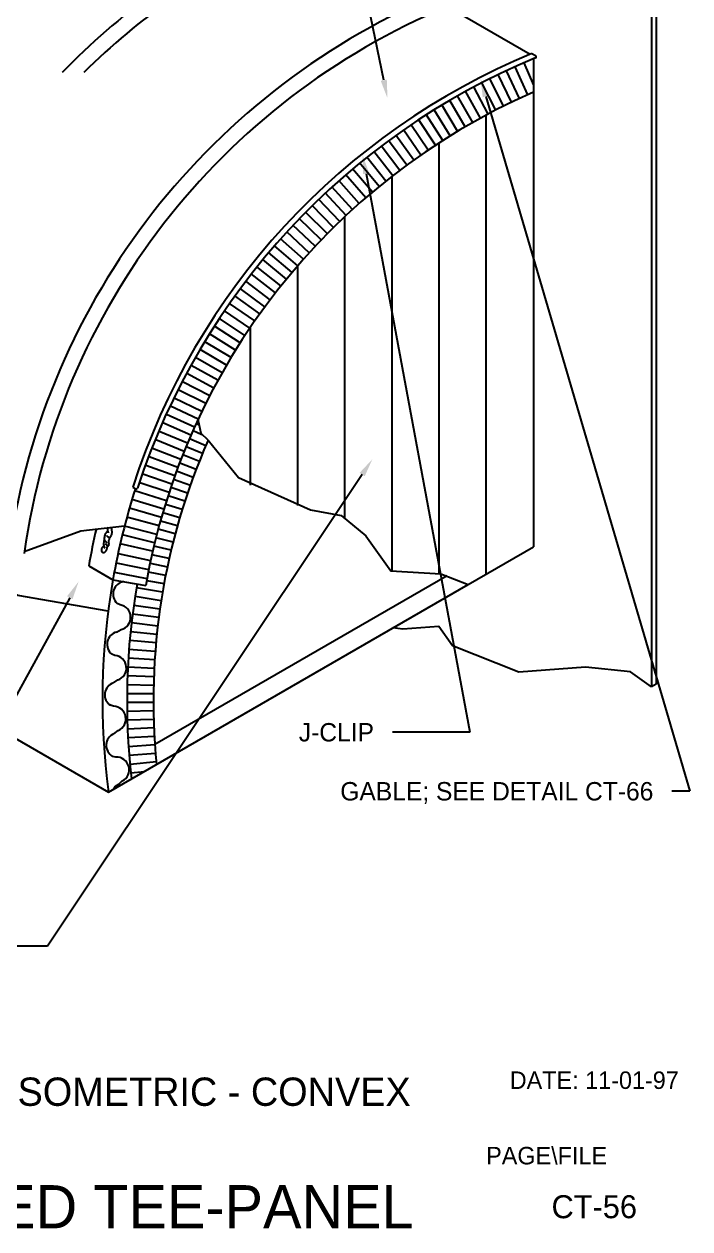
# Model space of a CAD drawing. Extents: x 8 to 105, y 3 to 136.
# Drawn here: x 56.1 to 104.9, y 3.4 to 91.8 of the extents above; entities that cross this region are included whole.
import ezdxf
from ezdxf.enums import TextEntityAlignment as Align

# ---------------------------------------------------------------- set-up
doc = ezdxf.new("R2010")
doc.units = 0
doc.header["$LTSCALE"] = 1.7995
for name, color, linetype in [('BORDER', 7, 'CONTINUOUS'), ('CMP-FLSH', 7, 'CONTINUOUS'), ('DIM-TXT', 7, 'CONTINUOUS'), ('STRCTR', 7, 'CONTINUOUS')]:
    doc.layers.add(name, color=color, linetype=linetype)

msp = doc.modelspace()

# ---------------------------------------------------------------- linework, layer by layer
at = {"layer": 'CMP-FLSH', "color": 0, "linetype": 'CONTINUOUS'}
for p, q in [((87.151, 93.101), (93.213, 89.601)), ((93.336, 89.652), (93.586, 89.508)), ((93.441, 89.268), (93.441, 53.469)), ((92.413, 86.353), (91.464, 88.393)), ((92.077, 88.675), (93.004, 86.623)), ((92.732, 88.965), (93.441, 87.335)), ((90.685, 85.507), (89.656, 87.508)), ((91.257, 85.797), (90.254, 87.811)), ((91.833, 86.079), (90.857, 88.106)), ((89.552, 84.906), (88.47, 86.879)), ((90.116, 85.21), (89.061, 87.197)), ((87.883, 83.948), (86.725, 85.877)), ((88.435, 84.274), (87.302, 86.218)), ((88.991, 84.594), (87.884, 86.552)), ((86.792, 83.273), (85.583, 85.171)), ((87.335, 83.614), (86.152, 85.527)), ((89.977, 51.469), (89.977, 85.136)), ((85.19, 82.207), (83.907, 84.056)), ((85.719, 82.57), (84.461, 84.435)), ((86.253, 82.925), (85.02, 84.806)), ((84.146, 81.462), (82.815, 83.276)), ((84.665, 81.838), (83.358, 83.67)), ((86.513, 83.094), (86.513, 51.516)), ((83.122, 80.69), (81.743, 82.468)), ((83.631, 81.079), (82.276, 82.876)), ((82.118, 79.891), (80.694, 81.632)), ((82.617, 80.293), (81.216, 82.053)), ((81.136, 79.065), (79.666, 80.769)), ((81.625, 79.481), (80.177, 81.204)), ((83.049, 80.633), (83.049, 51.748)), ((80.176, 78.214), (78.662, 79.878)), ((80.654, 78.643), (79.161, 80.327)), ((79.239, 77.339), (77.681, 78.962)), ((79.705, 77.78), (78.169, 79.423)), ((78.325, 76.438), (76.725, 78.02)), ((78.779, 76.891), (77.2, 78.494)), ((77.436, 75.514), (75.795, 77.053)), ((77.877, 75.979), (76.257, 77.54)), ((79.585, 77.667), (79.585, 55.625)), ((76.571, 74.567), (74.889, 76.063)), ((77, 75.044), (75.339, 76.561)), ((76.147, 74.085), (74.447, 75.558)), ((75.32, 73.105), (73.581, 74.532)), ((75.731, 73.598), (74.011, 75.048)), ((74.519, 72.103), (72.744, 73.484)), ((74.917, 72.606), (73.159, 74.011)), ((76.121, 74.054), (76.121, 56.497)), ((74.129, 71.594), (72.335, 72.952)), ((73.368, 70.561), (71.539, 71.871)), ((73.745, 71.08), (71.934, 72.414)), ((72.635, 69.508), (70.772, 70.77)), ((72.998, 70.037), (71.152, 71.323)), ((72.279, 68.975), (70.399, 70.212)), ((71.588, 67.894), (69.676, 69.081)), ((71.93, 68.437), (70.034, 69.649)), ((72.657, 69.54), (72.657, 57.979)), ((71.253, 67.347), (69.326, 68.509)), ((70.605, 66.24), (68.648, 67.351)), ((70.925, 66.796), (68.984, 67.932)), ((70.292, 65.68), (68.321, 66.765)), ((69.689, 64.548), (67.69, 65.581)), ((69.987, 65.116), (68.001, 66.175)), ((69.398, 63.976), (67.386, 64.982)), ((68.84, 62.822), (66.801, 63.774)), ((69.115, 63.401), (67.09, 64.38)), ((68.572, 62.239), (66.521, 63.164)), ((68.06, 61.063), (65.985, 61.934)), ((68.312, 61.652), (66.249, 62.551)), ((67.815, 60.47), (65.729, 61.314)), ((67.578, 59.874), (65.482, 60.69)), ((67.129, 58.672), (65.011, 59.433)), ((67.35, 59.274), (65.242, 60.063)), ((66.916, 58.067), (64.789, 58.8)), ((64.052, 57.851), (64.273, 57.723)), ((66.514, 56.849), (64.186, 57.583)), ((66.711, 57.46), (64.574, 58.164)), ((66.325, 56.236), (63.988, 56.939)), ((66.144, 55.621), (63.798, 56.293)), ((65.807, 54.383), (63.444, 54.994)), ((65.972, 55.003), (63.617, 55.645)), ((65.651, 53.761), (63.28, 54.34)), ((65.503, 53.137), (63.124, 53.685)), ((88.646, 50.701), (93.441, 53.469)), ((62.822, 52.285), (65.215, 51.803)), ((62.967, 52.981), (65.353, 52.467)), ((60.816, 52.081), (62.591, 51.056)), ((62.689, 51.599), (65.088, 51.151)), ((62.591, 51.056), (64.995, 50.634))]:
    msp.add_line(p, q, dxfattribs=at)
for points in [[(62.238, 48.738, 0), (55.619, 49.906, 0), (50.778, 52.597, 0), (47.646, 56.783, 0), (45.653, 60.37, 0), (39.958, 62.762, 0), (37.396, 65.752, 0), (36.257, 70.237, 0), (35.403, 72.031, 0), (32.84, 74.423, 0), (31.701, 78.01, 0), (30.277, 79.505, 0), (28.696, 80.865, 0)], [(69.572, 61.286, 0), (69.075, 61.789, 0), (68.834, 62.809, 0)], [(69.572, 61.286, 0), (71.803, 58.541, 0), (77.09, 56.192, 0), (79.327, 55.765, 0), (81.157, 54.271, 0), (82.987, 51.709, 0), (86.647, 51.495, 0), (88.646, 50.701, 0)], [(63.444, 54.994, 0), (60.236, 54.605, 0), (56.082, 53.096, 0)], [(62.205, 54.883, 0), (62.199, 54.853, 0), (62.195, 54.823, 0), (62.192, 54.794, 0), (62.191, 54.765, 0), (62.191, 54.738, 0), (62.192, 54.712, 0), (62.193, 54.689, 0), (62.195, 54.668, 0), (62.198, 54.651, 0)], [(62.52, 54.637, 0), (62.513, 54.66, 0), (62.508, 54.692, 0), (62.502, 54.729, 0), (62.497, 54.769, 0), (62.493, 54.809, 0), (62.489, 54.845, 0), (62.486, 54.874, 0), (62.485, 54.894, 0), (62.484, 54.902, 0)], [(61.966, 53.989, 0), (61.95, 53.972, 0), (61.937, 53.946, 0), (61.927, 53.913, 0), (61.92, 53.874, 0), (61.914, 53.834, 0), (61.909, 53.793, 0), (61.905, 53.755, 0), (61.901, 53.722, 0), (61.896, 53.697, 0), (61.894, 53.681, 0), (61.894, 53.663, 0), (61.895, 53.642, 0), (61.898, 53.62, 0), (61.902, 53.598, 0), (61.907, 53.576, 0), (61.912, 53.556, 0), (61.917, 53.537, 0), (61.922, 53.522, 0), (61.927, 53.508, 0), (61.935, 53.49, 0), (61.944, 53.471, 0), (61.953, 53.451, 0), (61.963, 53.431, 0), (61.972, 53.414, 0), (61.98, 53.399, 0), (61.985, 53.39, 0), (61.986, 53.386, 0)], [(62.198, 54.637, 0), (62.177, 54.619, 0), (62.155, 54.595, 0), (62.132, 54.568, 0), (62.109, 54.539, 0), (62.086, 54.508, 0), (62.065, 54.477, 0), (62.046, 54.447, 0), (62.03, 54.419, 0), (62.018, 54.394, 0), (62.005, 54.36, 0), (61.992, 54.319, 0), (61.979, 54.273, 0), (61.968, 54.225, 0), (61.959, 54.176, 0), (61.953, 54.127, 0), (61.949, 54.08, 0), (61.949, 54.038, 0), (61.953, 54.002, 0)], [(61.953, 54.002, 0), (61.962, 53.981, 0), (61.981, 53.952, 0), (62.006, 53.916, 0), (62.036, 53.878, 0), (62.066, 53.84, 0), (62.094, 53.806, 0), (62.118, 53.778, 0), (62.135, 53.758, 0), (62.141, 53.751, 0)], [(62.288, 53.908, 0), (62.294, 53.925, 0), (62.302, 53.945, 0), (62.311, 53.967, 0), (62.32, 53.99, 0), (62.328, 54.014, 0), (62.335, 54.037, 0), (62.34, 54.059, 0), (62.342, 54.079, 0), (62.339, 54.097, 0), (62.327, 54.118, 0), (62.305, 54.14, 0), (62.276, 54.161, 0), (62.243, 54.182, 0), (62.211, 54.203, 0), (62.181, 54.224, 0), (62.158, 54.244, 0), (62.146, 54.265, 0), (62.146, 54.286, 0)], [(62.179, 53.481, 0), (62.19, 53.486, 0), (62.202, 53.493, 0), (62.215, 53.502, 0), (62.229, 53.511, 0), (62.242, 53.521, 0), (62.254, 53.532, 0), (62.265, 53.543, 0), (62.275, 53.553, 0), (62.282, 53.562, 0), (62.293, 53.588, 0), (62.299, 53.626, 0), (62.301, 53.674, 0), (62.3, 53.727, 0), (62.299, 53.782, 0), (62.297, 53.836, 0), (62.296, 53.885, 0), (62.298, 53.926, 0), (62.303, 53.954, 0)], [(62.198, 54.651, 0), (62.201, 54.636, 0), (62.207, 54.616, 0), (62.214, 54.595, 0), (62.222, 54.573, 0), (62.23, 54.551, 0), (62.237, 54.532, 0), (62.244, 54.517, 0), (62.248, 54.506, 0), (62.249, 54.502, 0)], [(62.301, 54.137, 0), (62.313, 54.139, 0), (62.326, 54.142, 0), (62.34, 54.147, 0), (62.355, 54.153, 0), (62.37, 54.16, 0), (62.384, 54.167, 0), (62.397, 54.175, 0), (62.408, 54.183, 0), (62.417, 54.191, 0), (62.432, 54.211, 0), (62.447, 54.236, 0), (62.462, 54.265, 0), (62.475, 54.297, 0), (62.487, 54.33, 0), (62.498, 54.363, 0), (62.507, 54.394, 0), (62.514, 54.423, 0), (62.52, 54.448, 0), (62.523, 54.465, 0), (62.525, 54.486, 0), (62.527, 54.508, 0), (62.529, 54.531, 0), (62.529, 54.555, 0), (62.529, 54.579, 0), (62.527, 54.601, 0), (62.524, 54.621, 0), (62.52, 54.637, 0)], [(61.922, 53.481, 0), (61.905, 53.477, 0), (61.886, 53.47, 0), (61.866, 53.46, 0), (61.846, 53.447, 0), (61.826, 53.433, 0), (61.807, 53.418, 0), (61.79, 53.403, 0), (61.777, 53.387, 0), (61.768, 53.373, 0), (61.759, 53.351, 0), (61.752, 53.324, 0), (61.747, 53.293, 0), (61.745, 53.261, 0), (61.745, 53.227, 0), (61.747, 53.195, 0), (61.751, 53.165, 0), (61.758, 53.138, 0), (61.768, 53.116, 0), (61.775, 53.106, 0), (61.785, 53.096, 0), (61.798, 53.086, 0), (61.812, 53.076, 0), (61.827, 53.068, 0), (61.842, 53.06, 0), (61.857, 53.054, 0), (61.871, 53.05, 0), (61.883, 53.049, 0), (61.9, 53.05, 0), (61.919, 53.054, 0), (61.94, 53.062, 0), (61.961, 53.071, 0), (61.983, 53.082, 0), (62.003, 53.094, 0), (62.022, 53.106, 0), (62.038, 53.118, 0), (62.051, 53.13, 0), (62.066, 53.147, 0), (62.082, 53.17, 0), (62.098, 53.195, 0), (62.113, 53.223, 0), (62.127, 53.253, 0), (62.14, 53.282, 0), (62.151, 53.31, 0), (62.16, 53.337, 0), (62.167, 53.359, 0), (62.171, 53.379, 0), (62.174, 53.402, 0), (62.178, 53.428, 0), (62.18, 53.455, 0), (62.181, 53.483, 0), (62.18, 53.51, 0), (62.178, 53.535, 0), (62.174, 53.557, 0), (62.167, 53.576, 0), (62.158, 53.587, 0), (62.145, 53.599, 0), (62.129, 53.611, 0), (62.112, 53.622, 0), (62.094, 53.633, 0), (62.077, 53.643, 0), (62.063, 53.65, 0), (62.054, 53.655, 0), (62.051, 53.657, 0)]]:
    msp.add_polyline3d(points, dxfattribs=at)
for centre, radius, start, end in [((85.928, 57.807), 52.268, 116.29464, 161.64543), ((86.106, 57.704), 51.343, 115.60357, 161.55401), ((96.32, 51.807), 52.268, 116.29463, 135.77713), ((96.498, 51.704), 51.343, 115.6036, 134.601), ((106.712, 45.807), 52.268, 112.29966, 171.71013), ((106.883, 45.713), 51.332, 112.60726, 171.85391), ((112.952, 42.204), 51.343, 112.46143, 162.25726), ((113.213, 41.884), 51.343, 112.46142, 161.97999), ((93.552, 89.418), 0.0966, 298.16588, 69.29125), ((112.952, 42.204), 48.693, 113.62178, 170.03107), ((112.952, 42.204), 51.134, 162.3082, 170.03107), ((64.313, 57.792), 0.08, 239.99287, 341.97764), ((111.189, 43.227), 51.145, 166.90881, 170.03083), ((112.952, 42.204), 51.134, 170.03107, 187.56887)]:
    msp.add_arc(centre, radius, start, end, dxfattribs=at)
at = {"layer": 'DIM-TXT', "color": 0, "linetype": 'CONTINUOUS'}
for p, q in [((82.464, 87.692), (76.795, 115.428)), ((89.942, 86.509), (104.928, 35.537)), ((81.165, 80.845), (88.782, 39.864)), ((80.877, 58.767), (57.788, 24.172)), ((59.425, 49.737), (47.992, 28.902)), ((88.782, 39.864), (83.093, 39.864)), ((104.928, 35.537), (103.595, 35.537)), ((57.788, 24.172), (34.597, 24.172))]:
    msp.add_line(p, q, dxfattribs=at)
for points in [[(82.685, 87.737), (82.244, 87.647), (82.735, 86.369)], [(89.726, 86.446), (90.158, 86.573), (89.561, 87.805)], [(80.944, 80.804), (81.387, 80.886), (80.919, 82.172)], [(80.69, 58.892), (81.064, 58.643), (81.626, 59.89)], [(59.228, 49.845), (59.622, 49.628), (60.074, 50.92)]]:
    msp.add_solid(points, dxfattribs=at)
at = {"layer": 'STRCTR', "color": 0, "linetype": 'CONTINUOUS'}
for p, q in [((102.11, 97.619), (102.11, 43.192)), ((102.457, 97.819), (102.457, 43.392)), ((68.468, 62.006), (69.117, 61.717)), ((68.697, 62.513), (68.911, 62.414)), ((68.211, 61.418), (69.406, 60.905)), ((67.72, 60.233), (68.929, 59.751)), ((67.962, 60.827), (69.164, 60.33)), ((67.487, 59.636), (68.701, 59.17)), ((67.043, 58.432), (68.27, 57.999)), ((67.261, 59.035), (68.482, 58.586)), ((68.066, 57.409), (66.833, 57.826)), ((66.438, 56.606), (67.681, 56.221)), ((67.869, 56.816), (66.632, 57.217)), ((66.252, 55.992), (67.5, 55.623)), ((28.239, 55.113), (62.264, 35.469)), ((66.075, 55.376), (67.327, 55.024)), ((67.005, 53.817), (65.744, 54.136)), ((67.162, 54.422), (65.905, 54.757)), ((66.856, 53.211), (65.591, 53.513)), ((65.309, 52.262), (66.583, 51.993)), ((66.716, 52.603), (65.446, 52.888)), ((65.181, 51.633), (66.458, 51.381)), ((65.67, 38.985), (87.117, 51.367)), ((62.264, 35.469), (88.646, 50.701)), ((64.32, 50.479), (66.232, 50.154)), ((65.061, 51.003), (66.341, 50.768)), ((64.215, 49.838), (66.131, 49.537)), ((63.12, 49.216), (62.902, 49.317)), ((64.119, 49.195), (66.039, 48.92)), ((63.952, 47.906), (65.878, 47.682)), ((64.031, 48.551), (65.954, 48.302)), ((62.856, 47.215), (63.191, 47.404)), ((63.881, 47.26), (65.81, 47.061)), ((63.765, 45.966), (65.699, 45.818)), ((63.818, 46.613), (65.75, 46.44)), ((62.737, 45.504), (62.512, 45.588)), ((63.719, 45.318), (65.655, 45.195)), ((63.683, 44.669), (65.62, 44.572)), ((62.623, 43.489), (62.942, 43.702)), ((63.635, 43.37), (65.574, 43.324)), ((63.654, 44.02), (65.593, 43.948)), ((102.457, 43.392), (102.11, 43.192)), ((63.624, 42.72), (65.563, 42.7)), ((62.631, 41.773), (62.4, 41.841)), ((63.621, 42.071), (65.561, 42.076)), ((63.627, 41.421), (65.567, 41.452)), ((63.642, 40.771), (65.581, 40.828)), ((62.666, 39.756), (62.969, 39.991)), ((63.665, 40.122), (65.603, 40.204)), ((63.697, 39.473), (65.633, 39.58)), ((63.737, 38.824), (65.672, 38.957)), ((62.801, 38.045), (62.566, 38.095)), ((63.786, 38.176), (65.719, 38.335)), ((63.843, 37.529), (65.774, 37.713)), ((62.986, 36.036), (63.27, 36.293)), ((63.909, 36.883), (64.899, 36.99))]:
    msp.add_line(p, q, dxfattribs=at)
msp.add_polyline3d([(102.11, 43.192, 0), (100.562, 44.308, 0), (97.274, 44.639, 0), (92.365, 44.261, 0), (87.5, 46.2, 0), (86.509, 47.619, 0), (83.851, 47.43, 0), (83.134, 47.518, 0)], dxfattribs=at)
for centre, radius, start, end in [((112.952, 42.204), 47.392, 156.25715, 185.68835), ((63.527, 50.001), 0.927, 99.01041, 227.57807), ((112.952, 42.204), 49.331, 170.03107, 186.70213), ((62.962, 48.302), 0.927, 284.30313, 80.19782), ((63.085, 46.317), 0.927, 104.30311, 231.82756), ((62.647, 44.581), 0.927, 288.55227, 84.4486), ((62.918, 42.61), 0.927, 108.55261, 236.07874), ((62.61, 40.846), 0.927, 292.80278, 88.69784), ((63.025, 38.901), 0.927, 112.80322, 240.32719), ((62.849, 37.119), 0.927, 297.05199, 92.94841), ((63.407, 35.21), 0.927, 117.05513, 150.8909)]:
    msp.add_arc(centre, radius, start, end, dxfattribs=at)

# ---------------------------------------------------------------- texts
at = {"layer": 'BORDER', "color": 0, "linetype": 'CONTINUOUS'}
for s, height, p in [('DATE: 11-01-97', 1.28385, (97.909, 14.344)), ('CURVED TEE-PANEL', 3.16406, (63.38, 5.062)), ('CT-56', 1.6875, (97.909, 5.062))]:
    msp.add_text(s, height=height, dxfattribs=at).set_placement(p, align=Align.MIDDLE)
msp.add_text('PAGE\\FILE', height=1.2838, dxfattribs=at).set_placement((89.977, 8.166))
at = {"layer": 'DIM-TXT', "color": 0, "linetype": 'CONTINUOUS'}
for s, p in [('J-CLIP', (81.743, 39.864)), ('GABLE; SEE DETAIL CT-66', (102.245, 35.537))]:
    msp.add_text(s, height=1.35, dxfattribs=at).set_placement(p, align=Align.MIDDLE_RIGHT)
msp.add_text('CANOPY ISOMETRIC - CONVEX', height=2.07642, dxfattribs=at).set_placement((63.38, 13.5), align=Align.MIDDLE)

doc.saveas('drawing.dxf')
